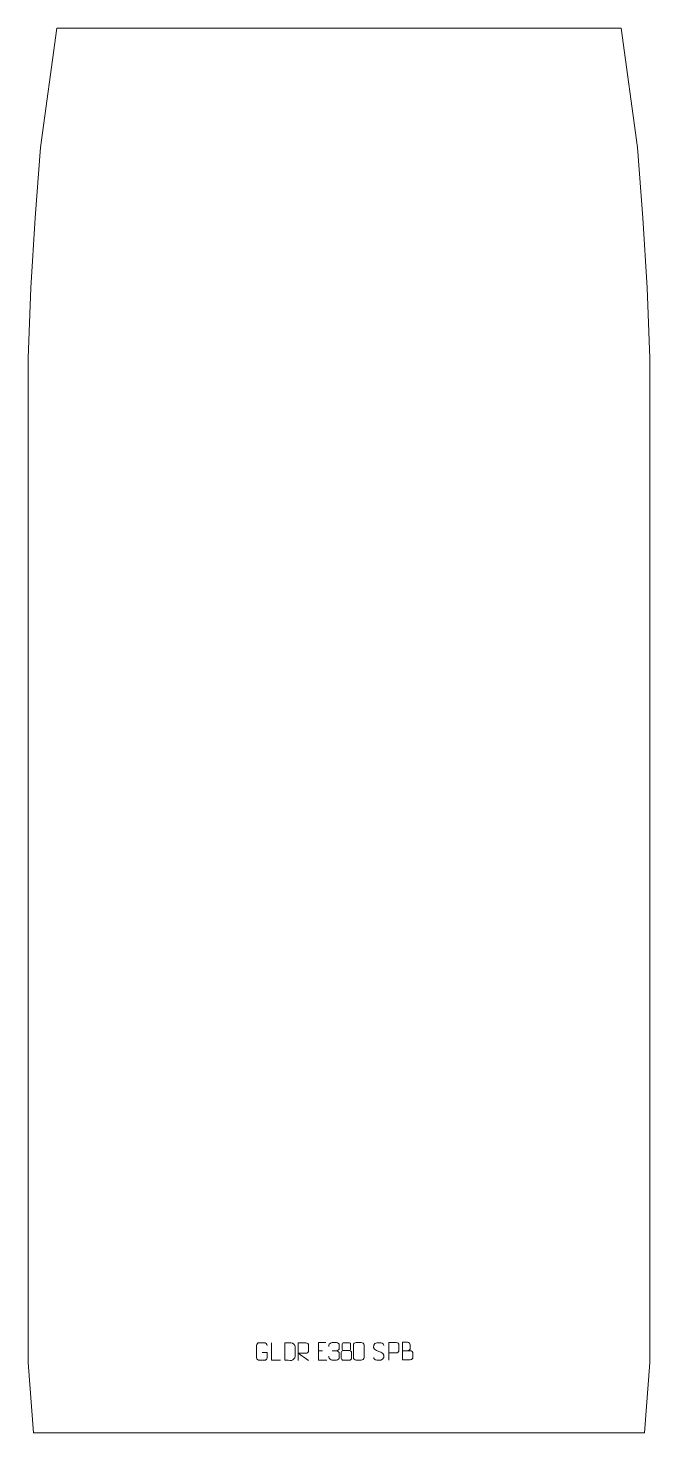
# Model space of a CAD drawing. Header units: millimetres. Extents: x -447 to 438, y -1459 to 541.
import ezdxf

# ---------------------------------------------------------------- set-up
doc = ezdxf.new("R2010")
doc.units = ezdxf.units.MM
doc.header["$MEASUREMENT"] = 0
doc.layers.add('layer 1', color=7, linetype='Continuous')

msp = doc.modelspace()

# ---------------------------------------------------------------- linework, layer by layer
at = {"layer": 'layer 1', "color": 242, "lineweight": 9}
msp.add_open_spline([(430.8971, -1459.1748), (430.8971, -1459.1748), (-439.1023, -1459.1748), (-439.1023, -1459.1748), (-439.1023, -1459.1748), (-439.1023, -1459.1748), (-446.6029, -1359.1737), (-446.6029, -1359.1737), (-446.6029, -1359.1737), (-446.6029, -1359.1737), (-446.6029, 70.8249), (-446.6029, 70.8249), (-446.6029, 70.8249), (-446.6029, 70.8249), (-442.6022, 170.8242), (-442.6022, 170.8242), (-442.6022, 170.8242), (-442.6022, 170.8242), (-436.602, 270.8253), (-436.602, 270.8253), (-436.602, 270.8253), (-436.602, 270.8253), (-429.1014, 370.8245), (-429.1014, 370.8245), (-429.1014, 370.8245), (-429.1014, 370.8245), (-405.7269, 540.8251), (-405.7269, 540.8251), (-405.7269, 540.8251), (-405.7269, 540.8251), (397.5216, 540.8251), (397.5216, 540.8251), (397.5216, 540.8251), (397.5216, 540.8251), (420.8962, 370.8245), (420.8962, 370.8245), (420.8962, 370.8245), (420.8962, 370.8245), (428.3967, 270.8253), (428.3967, 270.8253), (428.3967, 270.8253), (428.3967, 270.8253), (434.3969, 170.8242), (434.3969, 170.8242), (434.3969, 170.8242), (434.3969, 170.8242), (438.3976, 70.8249), (438.3976, 70.8249), (438.3976, 70.8249), (438.3976, 70.8249), (438.3976, -1359.1737), (438.3976, -1359.1737), (438.3976, -1359.1737), (438.3976, -1359.1737), (430.8971, -1459.1748), (430.8971, -1459.1748)], degree=3, knots=[0, 0, 0, 0, 0.066666667, 0.066666667, 0.066666667, 0.066666667, 0.133333333, 0.133333333, 0.133333333, 0.133333333, 0.2, 0.2, 0.2, 0.2, 0.266666667, 0.266666667, 0.266666667, 0.266666667, 0.333333333, 0.333333333, 0.333333333, 0.333333333, 0.4, 0.4, 0.4, 0.4, 0.466666667, 0.466666667, 0.466666667, 0.466666667, 0.533333333, 0.533333333, 0.533333333, 0.533333333, 0.6, 0.6, 0.6, 0.6, 0.666666667, 0.666666667, 0.666666667, 0.666666667, 0.733333333, 0.733333333, 0.733333333, 0.733333333, 0.8, 0.8, 0.8, 0.8, 0.866666667, 0.866666667, 0.866666667, 0.866666667, 1, 1, 1, 1], dxfattribs=at)
at = {"layer": 'layer 1', "color": 250, "lineweight": 9}
for points, knots in [([(-113.6389, -1344.8513), (-113.6389, -1344.8513), (-106.4708, -1344.8513), (-106.4708, -1344.8513), (-106.4708, -1344.8513), (-106.4708, -1344.8513), (-106.4708, -1352.0194), (-106.4708, -1352.0194), (-106.4708, -1352.0194), (-106.6105, -1354.3428), (-108.2877, -1355.8224), (-110.4355, -1355.8332), (-110.4355, -1355.8332), (-112.7673, -1355.8328), (-115.0993, -1355.8328), (-117.4308, -1355.8332), (-117.4308, -1355.8332), (-119.3557, -1355.9386), (-121.3279, -1354.0541), (-121.3167, -1352.0368), (-121.3167, -1352.0368), (-121.3163, -1346.2667), (-121.3163, -1340.497), (-121.3167, -1334.7277), (-121.3167, -1334.7277), (-121.3125, -1332.5896), (-119.5657, -1330.8704), (-117.4134, -1330.8838), (-117.4134, -1330.8838), (-115.0877, -1330.8838), (-112.7616, -1330.8838), (-110.4355, -1330.8838), (-110.4355, -1330.8838), (-108.4888, -1330.8484), (-106.4974, -1332.3399), (-106.4708, -1334.7776)], [0, 0, 0, 0, 0.1, 0.1, 0.1, 0.1, 0.2, 0.2, 0.2, 0.2, 0.3, 0.3, 0.3, 0.3, 0.4, 0.4, 0.4, 0.4, 0.5, 0.5, 0.5, 0.5, 0.6, 0.6, 0.6, 0.6, 0.7, 0.7, 0.7, 0.7, 0.8, 0.8, 0.8, 0.8, 1, 1, 1, 1]), ([(-87.4193, -1355.8371), (-87.4193, -1355.8371), (-100.3684, -1355.8371), (-100.3684, -1355.8371), (-100.3684, -1355.8371), (-100.3684, -1355.8371), (-100.3684, -1330.8835), (-100.3684, -1330.8835)], [0, 0, 0, 0, 0.333333333, 0.333333333, 0.333333333, 0.333333333, 1, 1, 1, 1]), ([(-81.286, -1355.8439), (-78.9542, -1355.8435), (-74.004, -1355.8675), (-71.6725, -1355.8678), (-71.6725, -1355.8678), (-69.7475, -1355.9732), (-66.4289, -1352.4316), (-66.4401, -1350.4143), (-66.4401, -1350.4143), (-66.4405, -1344.6442), (-66.4405, -1342.4745), (-66.4401, -1336.7052), (-66.4401, -1336.7052), (-66.4444, -1334.5671), (-69.8189, -1330.907), (-71.9713, -1330.9205), (-71.9713, -1330.9205), (-74.297, -1330.9205), (-79.0213, -1330.9205), (-81.3474, -1330.9205), (-81.3474, -1330.9205), (-81.347, -1336.6674), (-81.2857, -1350.0966), (-81.286, -1355.8439)], [0, 0, 0, 0, 0.142857143, 0.142857143, 0.142857143, 0.142857143, 0.285714286, 0.285714286, 0.285714286, 0.285714286, 0.428571429, 0.428571429, 0.428571429, 0.428571429, 0.571428571, 0.571428571, 0.571428571, 0.571428571, 0.714285714, 0.714285714, 0.714285714, 0.714285714, 1, 1, 1, 1]), ([(-62.0568, -1355.9434), (-62.0568, -1355.9434), (-62.0568, -1330.9899), (-62.0568, -1330.9899), (-62.0568, -1330.9899), (-58.462, -1330.9899), (-54.8665, -1330.9899), (-51.2713, -1330.9899), (-51.2713, -1330.9899), (-48.946, -1331.0276), (-47.3887, -1332.5176), (-47.3928, -1334.884), (-47.3928, -1334.884), (-47.3932, -1336.9195), (-47.3932, -1339.9789), (-47.3928, -1342.0149), (-47.3928, -1342.0149), (-47.3993, -1343.8904), (-49.2116, -1345.8322), (-51.2211, -1345.8513), (-51.2211, -1345.8513), (-51.2211, -1345.8513), (-62.0568, -1345.8513), (-62.0568, -1345.8513), (-62.0568, -1345.8513), (-62.0568, -1345.8513), (-47.4021, -1355.9434), (-47.4021, -1355.9434)], [0, 0, 0, 0, 0.125, 0.125, 0.125, 0.125, 0.25, 0.25, 0.25, 0.25, 0.375, 0.375, 0.375, 0.375, 0.5, 0.5, 0.5, 0.5, 0.625, 0.625, 0.625, 0.625, 0.75, 0.75, 0.75, 0.75, 1, 1, 1, 1]), ([(-22.9979, -1330.6013), (-22.9979, -1330.6013), (-33.5039, -1330.6013), (-33.5039, -1330.6013), (-33.5039, -1330.6013), (-33.5039, -1330.6013), (-33.5039, -1355.5549), (-33.5039, -1355.5549), (-33.5039, -1355.5549), (-33.5039, -1355.5549), (-21.3724, -1355.5549), (-21.3724, -1355.5549)], [0, 0, 0, 0, 0.25, 0.25, 0.25, 0.25, 0.5, 0.5, 0.5, 0.5, 1, 1, 1, 1]), ([(-18.4344, -1336.2215), (-18.4344, -1336.2215), (-18.4344, -1334.3643), (-18.4344, -1334.3643), (-18.4344, -1334.3643), (-18.4487, -1332.6224), (-15.7842, -1330.5043), (-13.7251, -1330.527), (-13.7251, -1330.527), (-11.661, -1330.527), (-9.597, -1330.527), (-7.5333, -1330.527), (-7.5333, -1330.527), (-5.3388, -1330.5182), (-3.7405, -1332.365), (-3.6961, -1334.2771), (-3.6961, -1334.2771), (-3.6965, -1335.7122), (-3.6965, -1337.1473), (-3.6961, -1338.5828), (-3.6961, -1338.5828), (-3.7447, -1340.2363), (-5.3473, -1342.4663), (-7.5456, -1342.4563), (-7.5456, -1342.4563), (-5.3419, -1342.4675), (-3.7339, -1344.2707), (-3.6799, -1346.3302), (-3.6799, -1346.3302), (-3.6803, -1348.1149), (-3.6803, -1349.8996), (-3.6799, -1351.6847), (-3.6799, -1351.6847), (-3.6698, -1353.7461), (-5.7247, -1355.5092), (-7.5456, -1355.5011), (-7.5456, -1355.5011), (-9.6109, -1355.5008), (-11.6761, -1355.5008), (-13.7417, -1355.5011), (-13.7417, -1355.5011), (-15.9103, -1355.4896), (-18.4413, -1353.0894), (-18.4599, -1351.6276), (-18.4599, -1351.6276), (-18.4599, -1351.6276), (-18.4599, -1349.719), (-18.4599, -1349.719)], [0, 0, 0, 0, 0.076923077, 0.076923077, 0.076923077, 0.076923077, 0.153846154, 0.153846154, 0.153846154, 0.153846154, 0.230769231, 0.230769231, 0.230769231, 0.230769231, 0.307692308, 0.307692308, 0.307692308, 0.307692308, 0.384615385, 0.384615385, 0.384615385, 0.384615385, 0.461538462, 0.461538462, 0.461538462, 0.461538462, 0.538461538, 0.538461538, 0.538461538, 0.538461538, 0.615384615, 0.615384615, 0.615384615, 0.615384615, 0.692307692, 0.692307692, 0.692307692, 0.692307692, 0.769230769, 0.769230769, 0.769230769, 0.769230769, 0.846153846, 0.846153846, 0.846153846, 0.846153846, 1, 1, 1, 1]), ([(0.5342, -1332.3575), (0.5342, -1334.5705), (0.5342, -1338.2528), (0.5342, -1340.4661), (0.5342, -1340.4661), (0.5492, -1340.9735), (1.3566, -1341.9049), (2.0567, -1341.9037), (2.0567, -1341.9037), (5.0266, -1341.9035), (7.9968, -1341.9884), (10.9672, -1341.9887), (10.9672, -1341.9887), (11.7643, -1341.9845), (12.485, -1341.1942), (12.4824, -1340.4735), (12.4824, -1340.4735), (12.4821, -1338.2575), (12.4821, -1334.5728), (12.4824, -1332.3575), (12.4824, -1332.3575), (12.4639, -1331.6467), (11.8525, -1330.8863), (11.0186, -1330.8937), (11.0186, -1330.8937), (8.0015, -1330.894), (4.9846, -1330.894), (1.968, -1330.8937), (1.968, -1330.8937), (1.3416, -1330.8861), (0.5175, -1331.5971), (0.5342, -1332.3575)], [0, 0, 0, 0, 0.111111111, 0.111111111, 0.111111111, 0.111111111, 0.222222222, 0.222222222, 0.222222222, 0.222222222, 0.333333333, 0.333333333, 0.333333333, 0.333333333, 0.444444444, 0.444444444, 0.444444444, 0.444444444, 0.555555556, 0.555555556, 0.555555556, 0.555555556, 0.666666667, 0.666666667, 0.666666667, 0.666666667, 0.777777778, 0.777777778, 0.777777778, 0.777777778, 1, 1, 1, 1]), ([(20.3495, -1330.5147), (22.7156, -1330.5147), (25.0821, -1330.5147), (27.4486, -1330.5147), (27.4486, -1330.5147), (29.4291, -1330.4791), (31.4551, -1331.9734), (31.4822, -1334.4155), (31.4822, -1334.4155), (31.4818, -1340.1729), (31.4818, -1345.9307), (31.4822, -1351.6889), (31.4822, -1351.6889), (31.3401, -1354.0165), (29.6337, -1355.4988), (27.4486, -1355.5096), (27.4486, -1355.5096), (25.0762, -1355.5092), (22.7038, -1355.5092), (20.3318, -1355.5096), (20.3318, -1355.5096), (18.3733, -1355.6152), (16.3669, -1353.7273), (16.3783, -1351.7063), (16.3783, -1351.7063), (16.3787, -1345.9257), (16.3787, -1340.1454), (16.3783, -1334.3656), (16.3783, -1334.3656), (16.3826, -1332.2236), (18.1597, -1330.5011), (20.3495, -1330.5147)], [0, 0, 0, 0, 0.111111111, 0.111111111, 0.111111111, 0.111111111, 0.222222222, 0.222222222, 0.222222222, 0.222222222, 0.333333333, 0.333333333, 0.333333333, 0.333333333, 0.444444444, 0.444444444, 0.444444444, 0.444444444, 0.555555556, 0.555555556, 0.555555556, 0.555555556, 0.666666667, 0.666666667, 0.666666667, 0.666666667, 0.777777778, 0.777777778, 0.777777778, 0.777777778, 1, 1, 1, 1]), ([(52.4819, -1343.0521), (48.2336, -1341.5817), (43.3255, -1339.7859), (45.3306, -1334.2656), (45.3306, -1334.2656), (46.8341, -1330.1257), (52.0477, -1330.5142), (55.6513, -1331.1153), (55.6513, -1331.1153), (58.5119, -1331.5925), (59.3766, -1332.8057), (59.6872, -1334.8898)], [0, 0, 0, 0, 0.25, 0.25, 0.25, 0.25, 0.5, 0.5, 0.5, 0.5, 1, 1, 1, 1]), ([(66.5981, -1355.4908), (66.5981, -1355.4908), (66.5981, -1330.5372), (66.5981, -1330.5372), (66.5981, -1330.5372), (70.1931, -1330.5372), (73.7884, -1330.5372), (77.3838, -1330.5372), (77.3838, -1330.5372), (79.709, -1330.5751), (81.2664, -1332.0652), (81.2622, -1334.4313), (81.2622, -1334.4313), (81.2618, -1336.467), (81.2618, -1339.5263), (81.2622, -1341.5623), (81.2622, -1341.5623), (81.2557, -1343.4377), (79.4435, -1345.3796), (77.4339, -1345.3987), (77.4339, -1345.3987), (77.4339, -1345.3987), (66.5981, -1345.3987), (66.5981, -1345.3987)], [0, 0, 0, 0, 0.142857143, 0.142857143, 0.142857143, 0.142857143, 0.285714286, 0.285714286, 0.285714286, 0.285714286, 0.428571429, 0.428571429, 0.428571429, 0.428571429, 0.571428571, 0.571428571, 0.571428571, 0.571428571, 0.714285714, 0.714285714, 0.714285714, 0.714285714, 1, 1, 1, 1]), ([(86.3872, -1342.1345), (90.0258, -1342.1341), (93.6129, -1342.1341), (97.2523, -1342.1345), (97.2523, -1342.1345), (99.2277, -1342.1518), (101.1513, -1343.8879), (101.1513, -1345.9375), (101.1513, -1345.9375), (101.1509, -1347.0661), (101.1509, -1350.1155), (101.1513, -1351.2444), (101.1513, -1351.2444), (101.1689, -1353.1023), (99.6268, -1355.1162), (97.3053, -1355.0993), (97.3053, -1355.0993), (93.6655, -1355.0989), (90.0261, -1355.0989), (86.3872, -1355.0993), (86.3872, -1355.0993), (86.3872, -1346.781), (86.3872, -1338.4632), (86.3872, -1330.1457), (86.3872, -1330.1457), (88.7609, -1330.1457), (91.135, -1330.1457), (93.5092, -1330.1457), (93.5092, -1330.1457), (95.19, -1330.1281), (97.2868, -1332.0386), (97.3045, -1334.001), (97.3045, -1334.001), (97.3041, -1336.0671), (97.3041, -1336.2131), (97.3045, -1338.2796), (97.3045, -1338.2796), (97.3218, -1340.3457), (95.4673, -1342.1518), (93.4573, -1342.1345)], [0, 0, 0, 0, 0.090909091, 0.090909091, 0.090909091, 0.090909091, 0.181818182, 0.181818182, 0.181818182, 0.181818182, 0.272727273, 0.272727273, 0.272727273, 0.272727273, 0.363636364, 0.363636364, 0.363636364, 0.363636364, 0.454545455, 0.454545455, 0.454545455, 0.454545455, 0.545454545, 0.545454545, 0.545454545, 0.545454545, 0.636363636, 0.636363636, 0.636363636, 0.636363636, 0.727272727, 0.727272727, 0.727272727, 0.727272727, 0.818181818, 0.818181818, 0.818181818, 0.818181818, 1, 1, 1, 1]), ([(-0.9246, -1344.8757), (-0.9246, -1348.0465), (-0.9246, -1349.7486), (-0.9246, -1352.92), (-0.9246, -1352.92), (-0.9331, -1354.1419), (0.7648, -1355.8346), (2.0174, -1355.8431), (2.0174, -1355.8431), (5.0005, -1355.8428), (7.9838, -1355.8428), (10.9672, -1355.8431), (10.9672, -1355.8431), (12.2905, -1355.8314), (13.9109, -1354.2098), (13.8998, -1352.9106), (13.8998, -1352.9106), (13.8995, -1349.7424), (13.8995, -1348.0436), (13.8998, -1344.8757), (13.8998, -1344.8757), (13.8301, -1343.4953), (12.2523, -1341.9167), (10.9469, -1341.9228), (10.9469, -1341.9228), (7.9703, -1341.9231), (4.9937, -1341.9231), (2.0174, -1341.9228), (2.0174, -1341.9228), (0.9379, -1341.9164), (-0.9084, -1343.4953), (-0.9246, -1344.8757)], [0, 0, 0, 0, 0.111111111, 0.111111111, 0.111111111, 0.111111111, 0.222222222, 0.222222222, 0.222222222, 0.222222222, 0.333333333, 0.333333333, 0.333333333, 0.333333333, 0.444444444, 0.444444444, 0.444444444, 0.444444444, 0.555555556, 0.555555556, 0.555555556, 0.555555556, 0.666666667, 0.666666667, 0.666666667, 0.666666667, 0.777777778, 0.777777778, 0.777777778, 0.777777778, 1, 1, 1, 1]), ([(52.4819, -1343.0522), (56.5005, -1344.6989), (61.53, -1346.5872), (59.696, -1351.9475), (59.696, -1351.9475), (58.2362, -1356.2139), (53.3254, -1355.9572), (49.5993, -1355.4025), (49.5993, -1355.4025), (46.8493, -1354.9927), (45.6284, -1353.7792), (45.2504, -1351.667)], [0, 0, 0, 0, 0.25, 0.25, 0.25, 0.25, 0.5, 0.5, 0.5, 0.5, 1, 1, 1, 1])]:
    msp.add_open_spline(points, degree=3, knots=knots, dxfattribs=at)
for points in [[(-33.5039, -1342.481), (-33.5039, -1342.481), (-27.6543, -1342.481), (-27.6543, -1342.481)], [(-13.7247, -1342.4667), (-13.7247, -1342.4667), (-7.5283, -1342.4667), (-7.5283, -1342.4667)]]:
    msp.add_open_spline(points, degree=3, dxfattribs=at)

doc.saveas('drawing.dxf')
